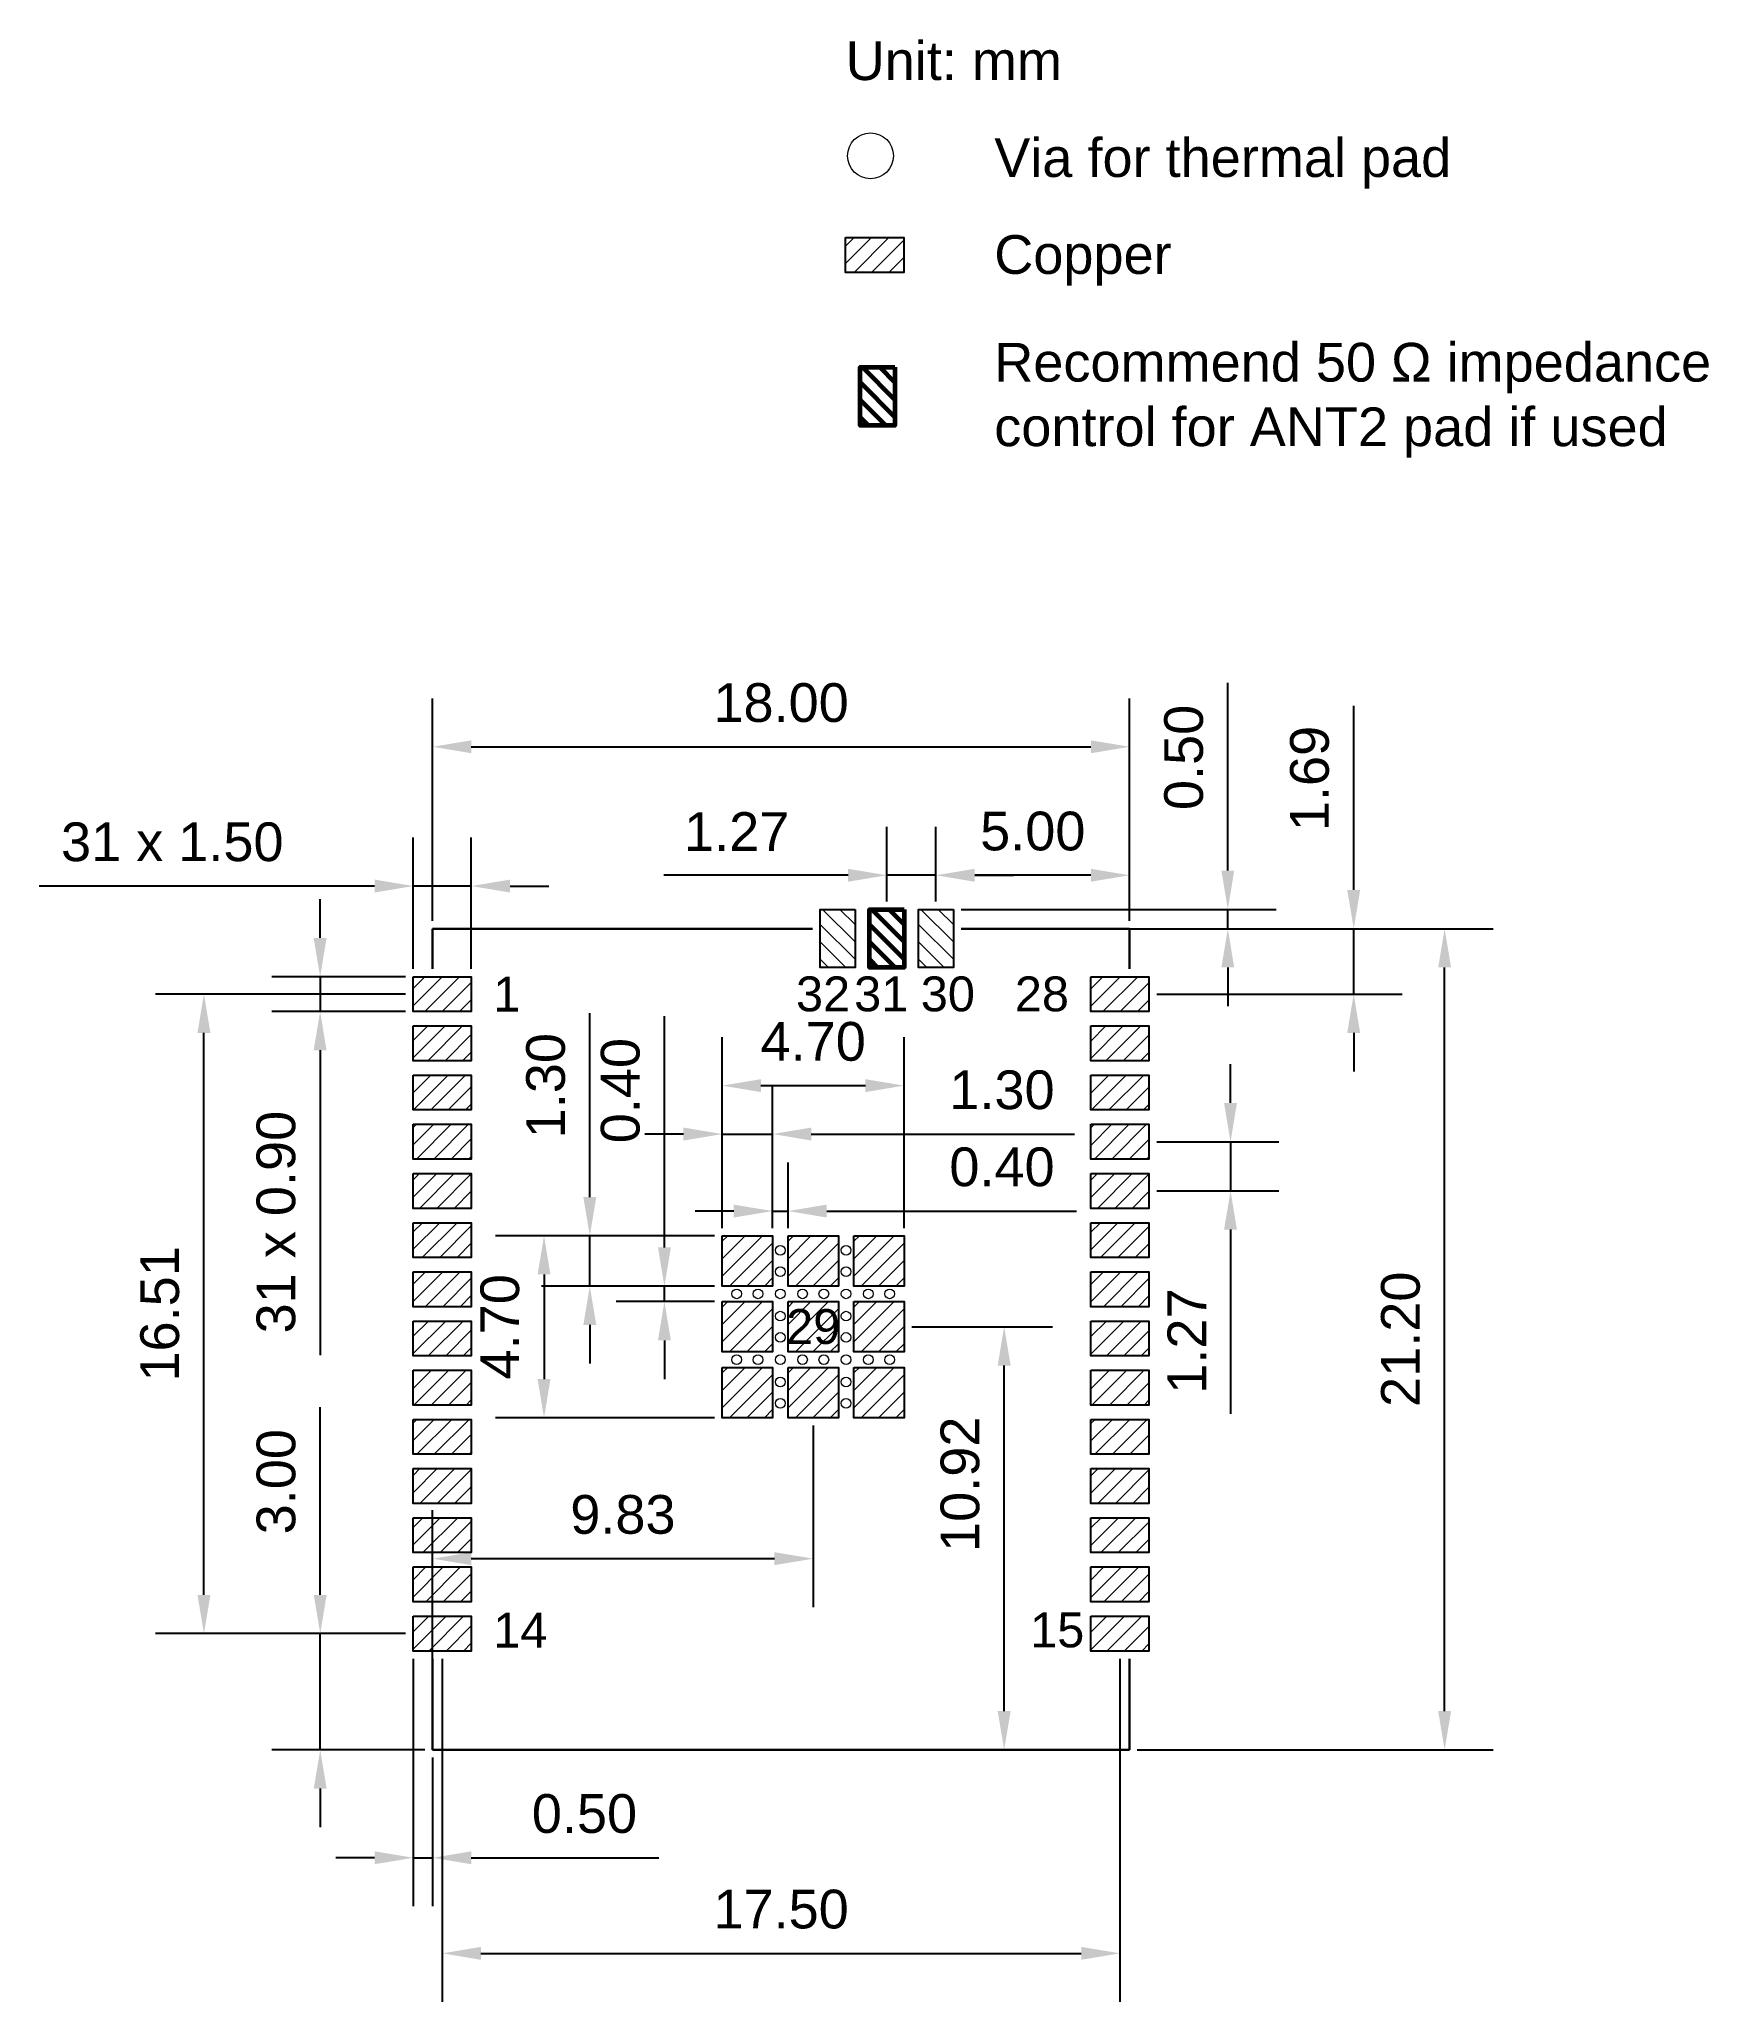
# Model space of a CAD drawing. Header units: millimetres. Extents: x 733.1 to 776.2, y -167.3 to -116.6.
import ezdxf

# ---------------------------------------------------------------- set-up
doc = ezdxf.new("R2010")
doc.units = ezdxf.units.MM
doc.layers.add('Outline', color=7, linetype='Continuous', lineweight=30)
doc.layers.add('细实线', color=7, linetype='Continuous', lineweight=15)
doc.layers.add('SOLDERMASKTOP_P', color=5, linetype='Continuous')
doc.styles.get("Standard").update_dxf_attribs({"font": 'arial.ttf'})
doc.dimstyles.new('ISO-25', dxfattribs={"dimtxt": 1, "dimasz": 1, "dimexe": 1.25, "dimexo": 0.2, "dimtad": 1, "dimzin": 1, "dimdsep": 46, "dimtxsty": 'Standard', "dimcen": 2.5, "dimadec": 0, "dimazin": 0, "dimtfac": 1, "dimtmove": 0, "dimatfit": 3, "dimfxl": 1, "dimarcsym": 0})

# ---------------------------------------------------------------- blocks, each defined once
blk = doc.blocks.new('*D835')
at = {"layer": 'Defpoints', "color": 0, "transparency": 16777216}
for p in [(761.781, -145.09), (761.781, -146.36), (763.888, -146.36)]:
    blk.add_point(p, dxfattribs=at)
at = {"layer": '细实线', "color": 0, "lineweight": -2, "transparency": 16777216}
for p, q in [((763.888, -144.09), (763.888, -143.09)), ((761.981, -145.09), (765.138, -145.09)), ((763.888, -145.09), (763.888, -146.36)), ((761.981, -146.36), (765.138, -146.36)), ((763.888, -147.36), (763.888, -152.114))]:
    blk.add_line(p, q, dxfattribs=at)
at = {"layer": '细实线', "color": 0, "transparency": 16777216}
for points in [[(763.721, -144.09), (764.054, -144.09), (763.888, -145.09)], [(763.721, -147.36), (764.054, -147.36), (763.888, -146.36)]]:
    blk.add_solid(points, dxfattribs=at)
at = {"layer": '细实线', "color": 0, "transparency": 16777216, "insert": (762.76, -150.237), "char_height": 1, "attachment_point": 5, "rotation": 90}
blk.add_mtext('1.27', dxfattribs=at)
blk = doc.blocks.new('*D836')
at = {"layer": 'Defpoints', "color": 0, "transparency": 16777216}
for p in [(744.281, -138.489), (742.781, -140.83), (744.281, -140.83)]:
    blk.add_point(p, dxfattribs=at)
at = {"layer": '细实线', "color": 0, "lineweight": -2, "transparency": 16777216}
for p, q in [((742.781, -140.63), (742.781, -137.239)), ((744.281, -140.63), (744.281, -137.239)), ((741.781, -138.489), (733.123, -138.489)), ((744.281, -138.489), (742.781, -138.489)), ((745.281, -138.489), (746.281, -138.489))]:
    blk.add_line(p, q, dxfattribs=at)
at = {"layer": '细实线', "color": 0, "transparency": 16777216}
for points in [[(741.781, -138.322), (741.781, -138.656), (742.781, -138.489)], [(745.281, -138.322), (745.281, -138.656), (744.281, -138.489)]]:
    blk.add_solid(points, dxfattribs=at)
at = {"layer": '细实线', "color": 0, "transparency": 16777216, "insert": (736.559, -137.353), "char_height": 1, "attachment_point": 5}
blk.add_mtext('31 x 1.50', dxfattribs=at)
blk = doc.blocks.new('*D837')
at = {"layer": 'Defpoints', "color": 0, "transparency": 16777216}
for p in [(742.781, -140.83), (740.377, -141.73), (742.781, -141.73)]:
    blk.add_point(p, dxfattribs=at)
at = {"layer": '细实线', "color": 0, "lineweight": -2, "transparency": 16777216}
for p, q in [((740.377, -139.83), (740.377, -138.83)), ((742.581, -140.83), (739.127, -140.83)), ((740.377, -140.83), (740.377, -141.73)), ((742.581, -141.73), (739.127, -141.73)), ((740.377, -142.73), (740.377, -150.602))]:
    blk.add_line(p, q, dxfattribs=at)
at = {"layer": '细实线', "color": 0, "transparency": 16777216}
for points in [[(740.21, -139.83), (740.543, -139.83), (740.377, -140.83)], [(740.21, -142.73), (740.543, -142.73), (740.377, -141.73)]]:
    blk.add_solid(points, dxfattribs=at)
at = {"layer": '细实线', "color": 0, "transparency": 16777216, "insert": (739.241, -147.166), "char_height": 1, "attachment_point": 5, "rotation": 90}
blk.add_mtext('31 x 0.90', dxfattribs=at)
blk = doc.blocks.new('*D838')
at = {"layer": 'Defpoints', "color": 0, "transparency": 16777216}
for p in [(740.379, -157.79), (742.781, -157.79), (743.281, -160.79)]:
    blk.add_point(p, dxfattribs=at)
at = {"layer": '细实线', "color": 0, "lineweight": -2, "transparency": 16777216}
for p, q in [((740.379, -156.79), (740.379, -151.947)), ((742.581, -157.79), (739.129, -157.79)), ((740.379, -160.79), (740.379, -157.79)), ((743.081, -160.79), (739.129, -160.79)), ((740.379, -161.79), (740.379, -162.79))]:
    blk.add_line(p, q, dxfattribs=at)
at = {"layer": '细实线', "color": 0, "transparency": 16777216}
for points in [[(740.212, -156.79), (740.545, -156.79), (740.379, -157.79)], [(740.212, -161.79), (740.545, -161.79), (740.379, -160.79)]]:
    blk.add_solid(points, dxfattribs=at)
at = {"layer": '细实线', "color": 0, "transparency": 16777216, "insert": (739.243, -153.868), "char_height": 1, "attachment_point": 5, "rotation": 90}
blk.add_mtext('3.00', dxfattribs=at)
blk = doc.blocks.new('*D839')
at = {"layer": 'Defpoints', "color": 0, "transparency": 16777216}
for p in [(737.376, -141.28), (742.781, -141.28), (742.781, -157.79)]:
    blk.add_point(p, dxfattribs=at)
at = {"layer": '细实线', "color": 0, "lineweight": -2, "transparency": 16777216}
for p, q in [((742.581, -141.28), (736.126, -141.28)), ((737.376, -156.79), (737.376, -142.28)), ((742.581, -157.79), (736.126, -157.79))]:
    blk.add_line(p, q, dxfattribs=at)
at = {"layer": '细实线', "color": 0, "transparency": 16777216}
for points in [[(737.209, -142.28), (737.543, -142.28), (737.376, -141.28)], [(737.209, -156.79), (737.543, -156.79), (737.376, -157.79)]]:
    blk.add_solid(points, dxfattribs=at)
at = {"layer": '细实线', "color": 0, "transparency": 16777216, "insert": (736.24, -149.535), "char_height": 1, "attachment_point": 5, "rotation": 90}
blk.add_mtext('16.51', dxfattribs=at)
blk = doc.blocks.new('*D840')
at = {"layer": 'Defpoints', "color": 0, "transparency": 16777216}
for p in [(743.531, -158.24), (761.031, -158.24), (761.031, -166.045)]:
    blk.add_point(p, dxfattribs=at)
at = {"layer": '细实线', "color": 0, "lineweight": -2, "transparency": 16777216}
for p, q in [((743.531, -158.44), (743.531, -167.295)), ((761.031, -158.44), (761.031, -167.295)), ((744.531, -166.045), (760.031, -166.045))]:
    blk.add_line(p, q, dxfattribs=at)
at = {"layer": '细实线', "color": 0, "transparency": 16777216}
for points in [[(744.531, -165.878), (744.531, -166.212), (743.531, -166.045)], [(760.031, -165.878), (760.031, -166.212), (761.031, -166.045)]]:
    blk.add_solid(points, dxfattribs=at)
at = {"layer": '细实线', "color": 0, "transparency": 16777216, "insert": (752.281, -164.909), "char_height": 1, "attachment_point": 5}
blk.add_mtext('17.50', dxfattribs=at)
blk = doc.blocks.new('*D841')
at = {"layer": 'Defpoints', "color": 0, "transparency": 16777216}
for p in [(752.06, -144.892), (750.76, -147.518), (752.06, -147.518)]:
    blk.add_point(p, dxfattribs=at)
at = {"layer": '细实线', "color": 0, "lineweight": -2, "transparency": 16777216}
for p, q in [((750.76, -147.318), (750.76, -143.642)), ((752.06, -147.318), (752.06, -143.642)), ((749.76, -144.892), (748.76, -144.892)), ((750.76, -144.892), (752.06, -144.892)), ((753.06, -144.892), (759.861, -144.892))]:
    blk.add_line(p, q, dxfattribs=at)
at = {"layer": '细实线', "color": 0, "transparency": 16777216}
for points in [[(749.76, -144.725), (749.76, -145.059), (750.76, -144.892)], [(753.06, -144.725), (753.06, -145.059), (752.06, -144.892)]]:
    blk.add_solid(points, dxfattribs=at)
at = {"layer": '细实线', "color": 0, "transparency": 16777216, "insert": (757.986, -143.756), "char_height": 1, "attachment_point": 5}
blk.add_mtext('1.30', dxfattribs=at)
blk = doc.blocks.new('*D842')
at = {"layer": 'Defpoints', "color": 0, "transparency": 16777216}
for p in [(752.46, -146.88), (752.06, -147.518), (752.46, -147.518)]:
    blk.add_point(p, dxfattribs=at)
at = {"layer": '细实线', "color": 0, "lineweight": -2, "transparency": 16777216}
for p, q in [((752.06, -147.318), (752.06, -145.63)), ((752.46, -147.318), (752.46, -145.63)), ((751.06, -146.88), (750.06, -146.88)), ((752.06, -146.88), (752.46, -146.88)), ((753.46, -146.88), (759.908, -146.88))]:
    blk.add_line(p, q, dxfattribs=at)
at = {"layer": '细实线', "color": 0, "transparency": 16777216}
for points in [[(751.06, -146.714), (751.06, -147.047), (752.06, -146.88)], [(753.46, -146.714), (753.46, -147.047), (752.46, -146.88)]]:
    blk.add_solid(points, dxfattribs=at)
at = {"layer": '细实线', "color": 0, "transparency": 16777216, "insert": (757.986, -145.745), "char_height": 1, "attachment_point": 5}
blk.add_mtext('0.40', dxfattribs=at)
blk = doc.blocks.new('*D843')
at = {"layer": 'Defpoints', "color": 0, "transparency": 16777216}
for p in [(755.46, -143.642), (750.76, -147.518), (755.46, -147.518)]:
    blk.add_point(p, dxfattribs=at)
at = {"layer": '细实线', "color": 0, "lineweight": -2, "transparency": 16777216}
for p, q in [((750.76, -147.318), (750.76, -142.392)), ((755.46, -147.318), (755.46, -142.392)), ((751.76, -143.642), (754.46, -143.642))]:
    blk.add_line(p, q, dxfattribs=at)
at = {"layer": '细实线', "color": 0, "transparency": 16777216}
for points in [[(751.76, -143.475), (751.76, -143.809), (750.76, -143.642)], [(754.46, -143.475), (754.46, -143.809), (755.46, -143.642)]]:
    blk.add_solid(points, dxfattribs=at)
at = {"layer": '细实线', "color": 0, "transparency": 16777216, "insert": (753.11, -142.506), "char_height": 1, "attachment_point": 5}
blk.add_mtext('4.70', dxfattribs=at)
blk = doc.blocks.new('*D844')
at = {"layer": 'Defpoints', "color": 0, "transparency": 16777216}
for p in [(750.76, -147.518), (746.159, -152.218), (750.76, -152.218)]:
    blk.add_point(p, dxfattribs=at)
at = {"layer": '细实线', "color": 0, "lineweight": -2, "transparency": 16777216}
for p, q in [((750.56, -147.518), (744.909, -147.518)), ((746.159, -148.518), (746.159, -151.218)), ((750.56, -152.218), (744.909, -152.218))]:
    blk.add_line(p, q, dxfattribs=at)
at = {"layer": '细实线', "color": 0, "transparency": 16777216}
for points in [[(745.992, -148.518), (746.326, -148.518), (746.159, -147.518)], [(745.992, -151.218), (746.326, -151.218), (746.159, -152.218)]]:
    blk.add_solid(points, dxfattribs=at)
at = {"layer": '细实线', "color": 0, "transparency": 16777216, "insert": (745.023, -149.868), "char_height": 1, "attachment_point": 5, "rotation": 90}
blk.add_mtext('4.70', dxfattribs=at)
blk = doc.blocks.new('*D845')
at = {"layer": 'Defpoints', "color": 0, "transparency": 16777216}
for p in [(750.76, -147.518), (747.341, -148.818), (750.76, -148.818)]:
    blk.add_point(p, dxfattribs=at)
at = {"layer": '细实线', "color": 0, "lineweight": -2, "transparency": 16777216}
for p, q in [((747.341, -146.518), (747.341, -141.768)), ((750.56, -147.518), (746.091, -147.518)), ((747.341, -148.818), (747.341, -147.518)), ((750.56, -148.818), (746.091, -148.818)), ((747.341, -149.818), (747.341, -150.818))]:
    blk.add_line(p, q, dxfattribs=at)
at = {"layer": '细实线', "color": 0, "transparency": 16777216}
for points in [[(747.174, -146.518), (747.508, -146.518), (747.341, -147.518)], [(747.174, -149.818), (747.508, -149.818), (747.341, -148.818)]]:
    blk.add_solid(points, dxfattribs=at)
at = {"layer": '细实线', "color": 0, "transparency": 16777216, "insert": (746.205, -143.643), "char_height": 1, "attachment_point": 5, "rotation": 90}
blk.add_mtext('1.30', dxfattribs=at)
blk = doc.blocks.new('*D846')
at = {"layer": 'Defpoints', "color": 0, "transparency": 16777216}
for p in [(761.281, -134.893), (743.281, -139.59), (761.281, -139.59)]:
    blk.add_point(p, dxfattribs=at)
at = {"layer": '细实线', "color": 0, "lineweight": -2, "transparency": 16777216}
for p, q in [((743.281, -139.39), (743.281, -133.643)), ((761.281, -139.39), (761.281, -133.643)), ((744.281, -134.893), (760.281, -134.893))]:
    blk.add_line(p, q, dxfattribs=at)
at = {"layer": '细实线', "color": 0, "transparency": 16777216}
for points in [[(744.281, -134.726), (744.281, -135.06), (743.281, -134.893)], [(760.281, -134.726), (760.281, -135.06), (761.281, -134.893)]]:
    blk.add_solid(points, dxfattribs=at)
at = {"layer": '细实线', "color": 0, "transparency": 16777216, "insert": (752.281, -133.758), "char_height": 1, "attachment_point": 5}
blk.add_mtext('18.00', dxfattribs=at)
blk = doc.blocks.new('*D834')
at = {"layer": 'Defpoints', "color": 0, "transparency": 16777216}
for p in [(742.781, -158.24), (743.281, -160.79), (743.281, -163.578)]:
    blk.add_point(p, dxfattribs=at)
at = {"layer": '细实线', "color": 0, "lineweight": -2, "transparency": 16777216}
for p, q in [((742.781, -158.44), (742.781, -164.828)), ((743.281, -160.99), (743.281, -164.828)), ((741.781, -163.578), (740.781, -163.578)), ((742.781, -163.578), (743.281, -163.578)), ((744.281, -163.578), (749.125, -163.578))]:
    blk.add_line(p, q, dxfattribs=at)
at = {"layer": '细实线', "color": 0, "transparency": 16777216}
for points in [[(741.781, -163.411), (741.781, -163.744), (742.781, -163.578)], [(744.281, -163.411), (744.281, -163.744), (743.281, -163.578)]]:
    blk.add_solid(points, dxfattribs=at)
at = {"layer": '细实线', "color": 0, "transparency": 16777216, "insert": (747.203, -162.442), "char_height": 1, "attachment_point": 5}
blk.add_mtext('0.50', dxfattribs=at)
blk = doc.blocks.new('*D847')
at = {"layer": 'Defpoints', "color": 0, "transparency": 16777216}
for p in [(753.11, -152.218), (753.11, -155.855), (743.281, -160.79)]:
    blk.add_point(p, dxfattribs=at)
at = {"layer": '细实线', "color": 0, "lineweight": -2, "transparency": 16777216}
for p, q in [((753.11, -152.418), (753.11, -157.105)), ((743.281, -160.59), (743.281, -154.605)), ((744.281, -155.855), (752.11, -155.855))]:
    blk.add_line(p, q, dxfattribs=at)
at = {"layer": '细实线', "color": 0, "transparency": 16777216}
for points in [[(744.281, -155.688), (744.281, -156.022), (743.281, -155.855)], [(752.11, -155.688), (752.11, -156.022), (753.11, -155.855)]]:
    blk.add_solid(points, dxfattribs=at)
at = {"layer": '细实线', "color": 0, "transparency": 16777216, "insert": (748.196, -154.719), "char_height": 1, "attachment_point": 5}
blk.add_mtext('9.83', dxfattribs=at)
blk = doc.blocks.new('*D848')
at = {"layer": 'Defpoints', "color": 0, "transparency": 16777216}
for p in [(755.46, -149.868), (758.042, -149.868), (761.281, -160.79)]:
    blk.add_point(p, dxfattribs=at)
at = {"layer": '细实线', "color": 0, "lineweight": -2, "transparency": 16777216}
for p, q in [((755.66, -149.868), (759.292, -149.868)), ((758.042, -159.79), (758.042, -150.868)), ((761.081, -160.79), (756.792, -160.79))]:
    blk.add_line(p, q, dxfattribs=at)
at = {"layer": '细实线', "color": 0, "transparency": 16777216}
for points in [[(757.875, -150.868), (758.209, -150.868), (758.042, -149.868)], [(757.875, -159.79), (758.209, -159.79), (758.042, -160.79)]]:
    blk.add_solid(points, dxfattribs=at)
at = {"layer": '细实线', "color": 0, "transparency": 16777216, "insert": (756.906, -153.934), "char_height": 1, "attachment_point": 5, "rotation": 90}
blk.add_mtext('10.92', dxfattribs=at)
blk = doc.blocks.new('*D849')
at = {"layer": 'Defpoints', "color": 0, "transparency": 16777216}
for p in [(749.268, -148.818), (750.76, -148.818), (750.76, -149.218)]:
    blk.add_point(p, dxfattribs=at)
at = {"layer": '细实线', "color": 0, "lineweight": -2, "transparency": 16777216}
for p, q in [((749.268, -147.818), (749.268, -141.849)), ((750.56, -148.818), (748.018, -148.818)), ((749.268, -149.218), (749.268, -148.818)), ((750.56, -149.218), (748.018, -149.218)), ((749.268, -150.218), (749.268, -151.218))]:
    blk.add_line(p, q, dxfattribs=at)
at = {"layer": '细实线', "color": 0, "transparency": 16777216}
for points in [[(749.102, -147.818), (749.435, -147.818), (749.268, -148.818)], [(749.102, -150.218), (749.435, -150.218), (749.268, -149.218)]]:
    blk.add_solid(points, dxfattribs=at)
at = {"layer": '细实线', "color": 0, "transparency": 16777216, "insert": (748.133, -143.771), "char_height": 1, "attachment_point": 5, "rotation": 90}
blk.add_mtext('0.40', dxfattribs=at)
blk = doc.blocks.new('*D850')
at = {"layer": 'Defpoints', "color": 0, "transparency": 16777216}
for p in [(761.281, -139.59), (767.069, -139.59), (761.781, -141.28)]:
    blk.add_point(p, dxfattribs=at)
at = {"layer": '细实线', "color": 0, "lineweight": -2, "transparency": 16777216}
for p, q in [((767.069, -138.59), (767.069, -133.835)), ((761.481, -139.59), (768.319, -139.59)), ((767.069, -141.28), (767.069, -139.59)), ((761.981, -141.28), (768.319, -141.28)), ((767.069, -142.28), (767.069, -143.28))]:
    blk.add_line(p, q, dxfattribs=at)
at = {"layer": '细实线', "color": 0, "transparency": 16777216}
for points in [[(766.902, -138.59), (767.236, -138.59), (767.069, -139.59)], [(766.902, -142.28), (767.236, -142.28), (767.069, -141.28)]]:
    blk.add_solid(points, dxfattribs=at)
at = {"layer": '细实线', "color": 0, "transparency": 16777216, "insert": (765.933, -135.712), "char_height": 1, "attachment_point": 5, "rotation": 90}
blk.add_mtext('1.69', dxfattribs=at)
blk = doc.blocks.new('*D851')
at = {"layer": 'Defpoints', "color": 0, "transparency": 16777216}
for p in [(761.281, -139.59), (769.417, -139.59), (761.281, -160.79)]:
    blk.add_point(p, dxfattribs=at)
at = {"layer": '细实线', "color": 0, "lineweight": -2, "transparency": 16777216}
for p, q in [((761.481, -139.59), (770.667, -139.59)), ((769.417, -159.79), (769.417, -140.59)), ((761.481, -160.79), (770.667, -160.79))]:
    blk.add_line(p, q, dxfattribs=at)
at = {"layer": '细实线', "color": 0, "transparency": 16777216}
for points in [[(769.251, -140.59), (769.584, -140.59), (769.417, -139.59)], [(769.251, -159.79), (769.584, -159.79), (769.417, -160.79)]]:
    blk.add_solid(points, dxfattribs=at)
at = {"layer": '细实线', "color": 0, "transparency": 16777216, "insert": (768.282, -150.19), "char_height": 1, "attachment_point": 5, "rotation": 90}
blk.add_mtext('21.20', dxfattribs=at)
blk = doc.blocks.new('*D852')
at = {"layer": 'Defpoints', "color": 0, "transparency": 16777216}
for p in [(756.281, -138.21), (756.281, -139.09), (761.281, -139.59)]:
    blk.add_point(p, dxfattribs=at)
at = {"layer": '细实线', "color": 0, "lineweight": -2, "transparency": 16777216}
for p, q in [((756.281, -138.89), (756.281, -136.96)), ((761.281, -139.39), (761.281, -136.96)), ((760.281, -138.21), (757.281, -138.21))]:
    blk.add_line(p, q, dxfattribs=at)
at = {"layer": '细实线', "color": 0, "transparency": 16777216}
for points in [[(757.281, -138.044), (757.281, -138.377), (756.281, -138.21)], [(760.281, -138.044), (760.281, -138.377), (761.281, -138.21)]]:
    blk.add_solid(points, dxfattribs=at)
at = {"layer": '细实线', "color": 0, "transparency": 16777216, "insert": (758.781, -137.075), "char_height": 1, "attachment_point": 5}
blk.add_mtext('5.00', dxfattribs=at)
blk = doc.blocks.new('*D853')
at = {"layer": 'Defpoints', "color": 0, "transparency": 16777216}
for p in [(755.011, -138.21), (755.011, -139.09), (756.281, -139.09)]:
    blk.add_point(p, dxfattribs=at)
at = {"layer": '细实线', "color": 0, "lineweight": -2, "transparency": 16777216}
for p, q in [((755.011, -138.89), (755.011, -136.96)), ((756.281, -138.89), (756.281, -136.96)), ((754.011, -138.21), (749.257, -138.21)), ((756.281, -138.21), (755.011, -138.21)), ((757.281, -138.21), (758.281, -138.21))]:
    blk.add_line(p, q, dxfattribs=at)
at = {"layer": '细实线', "color": 0, "transparency": 16777216}
for points in [[(754.011, -138.044), (754.011, -138.377), (755.011, -138.21)], [(757.281, -138.044), (757.281, -138.377), (756.281, -138.21)]]:
    blk.add_solid(points, dxfattribs=at)
at = {"layer": '细实线', "color": 0, "transparency": 16777216, "insert": (751.134, -137.083), "char_height": 1, "attachment_point": 5}
blk.add_mtext('1.27', dxfattribs=at)
blk = doc.blocks.new('*D854')
at = {"layer": 'Defpoints', "color": 0, "transparency": 16777216}
for p in [(756.731, -139.09), (763.818, -139.09), (756.931, -139.59)]:
    blk.add_point(p, dxfattribs=at)
at = {"layer": '细实线', "color": 0, "lineweight": -2, "transparency": 16777216}
for p, q in [((763.818, -138.09), (763.818, -133.246)), ((756.931, -139.09), (765.068, -139.09)), ((763.818, -139.59), (763.818, -139.09)), ((757.131, -139.59), (765.068, -139.59)), ((763.818, -140.59), (763.818, -141.59))]:
    blk.add_line(p, q, dxfattribs=at)
at = {"layer": '细实线', "color": 0, "transparency": 16777216}
for points in [[(763.651, -138.09), (763.984, -138.09), (763.818, -139.09)], [(763.651, -140.59), (763.984, -140.59), (763.818, -139.59)]]:
    blk.add_solid(points, dxfattribs=at)
at = {"layer": '细实线', "color": 0, "transparency": 16777216, "insert": (762.682, -135.168), "char_height": 1, "attachment_point": 5, "rotation": 90}
blk.add_mtext('0.50', dxfattribs=at)

msp = doc.modelspace()

# ---------------------------------------------------------------- hatches: boundary and pattern name
at = {"layer": '细实线'}
h = msp.add_hatch(dxfattribs=at)
h.set_pattern_fill('ANSI31', color=5, scale=0.1)
h.set_pattern_definition([(45, (-62.99285, -138.31912), (-0.2245064, 0.2245064), [])])
h.paths.add_polyline_path([(755.448, -121.747), (753.948, -121.747), (753.948, -122.647), (755.448, -122.647)])
h = msp.add_hatch(dxfattribs=at)
h.set_pattern_fill('ANSI31', color=5, scale=0.1)
h.set_pattern_definition([(45, (431.0743, -190.30607), (-0.2245064, 0.2245064), [])])
h.paths.add_polyline_path([(750.76, -147.518), (750.76, -148.818), (752.06, -148.818), (752.06, -147.518)])
h = msp.add_hatch(dxfattribs=at)
h.set_pattern_fill('ANSI31', color=5, scale=0.1)
h.set_pattern_definition([(45, (432.7743, -190.30607), (-0.2245064, 0.2245064), [])])
h.paths.add_polyline_path([(752.46, -147.518), (752.46, -148.818), (753.76, -148.818), (753.76, -147.518)])
h = msp.add_hatch(dxfattribs=at)
h.set_pattern_fill('ANSI31', color=5, scale=0.1)
h.set_pattern_definition([(45, (434.4743, -190.30607), (-0.2245064, 0.2245064), [])])
h.paths.add_polyline_path([(754.16, -147.518), (754.16, -148.818), (755.46, -148.818), (755.46, -147.518)])
h = msp.add_hatch(dxfattribs=at)
h.set_pattern_fill('ANSI31', color=5, scale=0.1)
h.set_pattern_definition([(45, (431.0743, -192.00607), (-0.2245064, 0.2245064), [])])
h.paths.add_polyline_path([(750.76, -149.218), (750.76, -150.518), (752.06, -150.518), (752.06, -149.218)])
h = msp.add_hatch(dxfattribs=at)
h.set_pattern_fill('ANSI31', color=5, scale=0.1)
h.set_pattern_definition([(45, (432.7743, -192.00607), (-0.2245064, 0.2245064), [])])
h.paths.add_polyline_path([(752.46, -149.218), (752.46, -150.518), (753.76, -150.518), (753.76, -149.218)])
h = msp.add_hatch(dxfattribs=at)
h.set_pattern_fill('ANSI31', color=5, scale=0.1)
h.set_pattern_definition([(45, (434.4743, -192.00607), (-0.2245064, 0.2245064), [])])
h.paths.add_polyline_path([(754.16, -149.218), (754.16, -150.518), (755.46, -150.518), (755.46, -149.218)])
h = msp.add_hatch(dxfattribs=at)
h.set_pattern_fill('ANSI31', color=5, scale=0.1)
h.set_pattern_definition([(45, (431.0743, -193.70607), (-0.2245064, 0.2245064), [])])
h.paths.add_polyline_path([(750.76, -150.918), (750.76, -152.218), (752.06, -152.218), (752.06, -150.918)])
h = msp.add_hatch(dxfattribs=at)
h.set_pattern_fill('ANSI31', color=5, scale=0.1)
h.set_pattern_definition([(45, (432.7743, -193.70607), (-0.2245064, 0.2245064), [])])
h.paths.add_polyline_path([(752.46, -150.918), (752.46, -152.218), (753.76, -152.218), (753.76, -150.918)])
h = msp.add_hatch(dxfattribs=at)
h.set_pattern_fill('ANSI31', color=5, scale=0.1)
h.set_pattern_definition([(45, (434.4743, -193.70607), (-0.2245064, 0.2245064), [])])
h.paths.add_polyline_path([(754.16, -150.918), (754.16, -152.218), (755.46, -152.218), (755.46, -150.918)])

# ---------------------------------------------------------------- linework, layer by layer
at = {"layer": 'Outline'}
for p, q in [((743.281, -140.629), (743.281, -139.59)), ((743.281, -139.59), (753.091, -139.59)), ((756.931, -139.59), (761.281, -139.59)), ((761.281, -139.59), (761.281, -140.629)), ((743.281, -158.439), (743.281, -160.79)), ((761.281, -158.44), (761.281, -160.79)), ((743.281, -160.79), (761.281, -160.79))]:
    msp.add_line(p, q, dxfattribs=at)
at = {"layer": 'SOLDERMASKTOP_P'}
for points in [[(753.948, -121.747), (755.448, -121.747), (755.448, -122.647), (753.948, -122.647)], [(754.191, -139.09), (754.191, -140.59), (753.291, -140.59), (753.291, -139.09)], [(756.731, -139.09), (756.731, -140.59), (755.831, -140.59), (755.831, -139.09)], [(742.781, -140.83), (744.281, -140.83), (744.281, -141.73), (742.781, -141.73)], [(760.281, -140.83), (761.781, -140.83), (761.781, -141.73), (760.281, -141.73)], [(742.781, -142.1), (744.281, -142.1), (744.281, -143), (742.781, -143)], [(760.281, -142.1), (761.781, -142.1), (761.781, -143), (760.281, -143)], [(742.781, -143.37), (744.281, -143.37), (744.281, -144.27), (742.781, -144.27)], [(760.281, -143.37), (761.781, -143.37), (761.781, -144.27), (760.281, -144.27)], [(742.781, -144.64), (744.281, -144.64), (744.281, -145.54), (742.781, -145.54)], [(760.281, -144.64), (761.781, -144.64), (761.781, -145.54), (760.281, -145.54)], [(742.781, -145.91), (744.281, -145.91), (744.281, -146.81), (742.781, -146.81)], [(760.281, -145.91), (761.781, -145.91), (761.781, -146.81), (760.281, -146.81)], [(742.781, -147.18), (744.281, -147.18), (744.281, -148.08), (742.781, -148.08)], [(760.281, -147.18), (761.781, -147.18), (761.781, -148.08), (760.281, -148.08)], [(742.781, -148.45), (744.281, -148.45), (744.281, -149.35), (742.781, -149.35)], [(760.281, -148.45), (761.781, -148.45), (761.781, -149.35), (760.281, -149.35)], [(742.781, -149.72), (744.281, -149.72), (744.281, -150.62), (742.781, -150.62)], [(760.281, -149.72), (761.781, -149.72), (761.781, -150.62), (760.281, -150.62)], [(742.781, -150.99), (744.281, -150.99), (744.281, -151.89), (742.781, -151.89)], [(760.281, -150.99), (761.781, -150.99), (761.781, -151.89), (760.281, -151.89)], [(742.781, -152.26), (744.281, -152.26), (744.281, -153.16), (742.781, -153.16)], [(760.281, -152.26), (761.781, -152.26), (761.781, -153.16), (760.281, -153.16)], [(742.781, -153.53), (744.281, -153.53), (744.281, -154.43), (742.781, -154.43)], [(760.281, -153.53), (761.781, -153.53), (761.781, -154.43), (760.281, -154.43)], [(742.781, -154.8), (744.281, -154.8), (744.281, -155.7), (742.781, -155.7)], [(760.281, -154.8), (761.781, -154.8), (761.781, -155.7), (760.281, -155.7)], [(742.781, -156.07), (744.281, -156.07), (744.281, -156.97), (742.781, -156.97)], [(760.281, -156.07), (761.781, -156.07), (761.781, -156.97), (760.281, -156.97)], [(742.781, -157.34), (744.281, -157.34), (744.281, -158.24), (742.781, -158.24)], [(760.281, -157.34), (761.781, -157.34), (761.781, -158.24), (760.281, -158.24)]]:
    msp.add_lwpolyline(points, close=True, dxfattribs=at)
at = {"layer": 'SOLDERMASKTOP_P', "color": 5, "lineweight": 60}
for points in [[(755.222, -125.095), (755.222, -126.595), (754.322, -126.595), (754.322, -125.095)], [(755.461, -139.09), (755.461, -140.59), (754.561, -140.59), (754.561, -139.09)]]:
    msp.add_lwpolyline(points, close=True, dxfattribs=at)
at = {"layer": 'SOLDERMASKTOP_P', "color": 5, "ltscale": 0.03}
for points in [[(750.76, -147.518), (752.06, -147.518), (752.06, -148.818), (750.76, -148.818)], [(752.46, -147.518), (753.76, -147.518), (753.76, -148.818), (752.46, -148.818)], [(754.16, -147.518), (755.46, -147.518), (755.46, -148.818), (754.16, -148.818)], [(750.76, -149.218), (752.06, -149.218), (752.06, -150.518), (750.76, -150.518)], [(752.46, -149.218), (753.76, -149.218), (753.76, -150.518), (752.46, -150.518)], [(754.16, -149.218), (755.46, -149.218), (755.46, -150.518), (754.16, -150.518)], [(750.76, -150.918), (752.06, -150.918), (752.06, -152.218), (750.76, -152.218)], [(752.46, -150.918), (753.76, -150.918), (753.76, -152.218), (752.46, -152.218)], [(754.16, -150.918), (755.46, -150.918), (755.46, -152.218), (754.16, -152.218)]]:
    msp.add_lwpolyline(points, close=True, dxfattribs=at)
at = {"layer": '细实线', "color": 5, "linetype": 'Continuous', "lineweight": 60}
for p, q in [((754.383, -125.095), (755.222, -125.934)), ((754.832, -125.095), (755.222, -125.485)), ((754.322, -125.483), (755.222, -126.383)), ((754.322, -125.932), (754.985, -126.595)), ((754.322, -126.381), (754.536, -126.595)), ((754.622, -139.09), (755.461, -139.929)), ((755.071, -139.09), (755.461, -139.48)), ((754.561, -139.478), (755.461, -140.378)), ((754.561, -139.927), (755.224, -140.59)), ((754.561, -140.376), (754.775, -140.59))]:
    msp.add_line(p, q, dxfattribs=at)
at = {"layer": '细实线', "color": 5, "linetype": 'Continuous'}
for p, q in [((753.352, -139.09), (754.191, -139.929)), ((753.801, -139.09), (754.191, -139.48)), ((755.892, -139.09), (756.731, -139.929)), ((756.341, -139.09), (756.731, -139.48)), ((753.291, -139.478), (754.191, -140.378)), ((755.831, -139.478), (756.731, -140.378)), ((753.291, -139.927), (753.954, -140.59)), ((755.831, -139.927), (756.494, -140.59)), ((742.781, -141.131), (743.082, -140.83)), ((742.781, -141.58), (743.531, -140.83)), ((743.08, -141.73), (743.98, -140.83)), ((753.291, -140.376), (753.505, -140.59)), ((755.831, -140.376), (756.045, -140.59)), ((760.281, -141.143), (760.593, -140.83)), ((760.281, -141.592), (761.042, -140.83)), ((760.591, -141.73), (761.491, -140.83)), ((743.529, -141.73), (744.281, -140.978)), ((761.04, -141.73), (761.781, -140.99)), ((743.978, -141.73), (744.281, -141.427)), ((761.489, -141.73), (761.781, -141.439)), ((742.781, -142.478), (743.159, -142.1)), ((742.781, -142.927), (743.608, -142.1)), ((743.157, -143), (744.057, -142.1)), ((743.606, -143), (744.281, -142.325)), ((760.281, -142.49), (760.67, -142.1)), ((760.281, -142.939), (761.119, -142.1)), ((760.668, -143), (761.568, -142.1)), ((761.117, -143), (761.781, -142.337)), ((744.055, -143), (744.281, -142.774)), ((761.566, -143), (761.781, -142.786)), ((742.781, -143.376), (742.787, -143.37)), ((742.781, -143.825), (743.236, -143.37)), ((742.785, -144.27), (743.685, -143.37)), ((743.234, -144.27), (744.134, -143.37)), ((760.281, -143.388), (760.298, -143.37)), ((760.281, -143.837), (760.747, -143.37)), ((760.296, -144.27), (761.196, -143.37)), ((760.745, -144.27), (761.645, -143.37)), ((743.683, -144.27), (744.281, -143.672)), ((761.194, -144.27), (761.781, -143.684)), ((744.132, -144.27), (744.281, -144.121)), ((761.643, -144.27), (761.781, -144.133)), ((742.781, -144.723), (742.864, -144.64)), ((742.781, -145.172), (743.313, -144.64)), ((742.862, -145.54), (743.762, -144.64)), ((743.311, -145.54), (744.211, -144.64)), ((760.281, -144.735), (760.375, -144.64)), ((760.281, -145.184), (760.824, -144.64)), ((760.373, -145.54), (761.273, -144.64)), ((760.822, -145.54), (761.722, -144.64)), ((743.76, -145.54), (744.281, -145.019)), ((761.271, -145.54), (761.781, -145.031)), ((742.781, -146.07), (742.941, -145.91)), ((742.781, -146.519), (743.39, -145.91)), ((742.939, -146.81), (743.839, -145.91)), ((743.388, -146.81), (744.281, -145.917)), ((744.209, -145.54), (744.281, -145.468)), ((760.281, -146.082), (760.452, -145.91)), ((760.281, -146.531), (760.901, -145.91)), ((760.45, -146.81), (761.35, -145.91)), ((761.72, -145.54), (761.781, -145.48)), ((743.837, -146.81), (744.281, -146.366)), ((760.899, -146.81), (761.781, -145.929)), ((761.348, -146.81), (761.781, -146.378)), ((742.781, -147.417), (743.018, -147.18)), ((742.781, -147.866), (743.467, -147.18)), ((743.016, -148.08), (743.916, -147.18)), ((743.465, -148.08), (744.281, -147.264)), ((760.281, -147.429), (760.529, -147.18)), ((760.281, -147.878), (760.978, -147.18)), ((760.527, -148.08), (761.427, -147.18)), ((760.976, -148.08), (761.781, -147.276)), ((743.914, -148.08), (744.281, -147.713)), ((761.426, -148.08), (761.781, -147.725)), ((742.781, -148.764), (743.095, -148.45)), ((742.781, -149.213), (743.544, -148.45)), ((743.093, -149.35), (743.993, -148.45)), ((760.281, -148.776), (760.606, -148.45)), ((760.281, -149.225), (761.056, -148.45)), ((760.605, -149.35), (761.505, -148.45)), ((743.542, -149.35), (744.281, -148.611)), ((761.054, -149.35), (761.781, -148.623)), ((743.991, -149.35), (744.281, -149.06)), ((761.503, -149.35), (761.781, -149.072)), ((742.781, -150.111), (743.172, -149.72)), ((742.781, -150.56), (743.621, -149.72)), ((743.17, -150.62), (744.07, -149.72)), ((743.619, -150.62), (744.281, -149.958)), ((760.281, -150.123), (760.684, -149.72)), ((760.281, -150.572), (761.133, -149.72)), ((760.682, -150.62), (761.582, -149.72)), ((761.131, -150.62), (761.781, -149.97)), ((744.068, -150.62), (744.281, -150.408)), ((761.58, -150.62), (761.781, -150.419)), ((742.781, -151.009), (742.8, -150.99)), ((742.781, -151.458), (743.249, -150.99)), ((742.798, -151.89), (743.698, -150.99)), ((743.247, -151.89), (744.147, -150.99)), ((760.281, -151.021), (760.312, -150.99)), ((760.281, -151.47), (760.761, -150.99)), ((760.31, -151.89), (761.21, -150.99)), ((760.759, -151.89), (761.659, -150.99)), ((743.696, -151.89), (744.281, -151.306)), ((761.208, -151.89), (761.781, -151.317)), ((744.145, -151.89), (744.281, -151.755)), ((761.657, -151.89), (761.781, -151.766)), ((742.781, -152.357), (742.877, -152.26)), ((742.781, -152.806), (743.326, -152.26)), ((742.875, -153.16), (743.775, -152.26)), ((743.324, -153.16), (744.224, -152.26)), ((760.281, -152.368), (760.389, -152.26)), ((760.281, -152.817), (760.838, -152.26)), ((760.387, -153.16), (761.287, -152.26)), ((760.836, -153.16), (761.736, -152.26)), ((743.773, -153.16), (744.281, -152.653)), ((761.285, -153.16), (761.781, -152.664)), ((744.222, -153.16), (744.281, -153.102)), ((761.734, -153.16), (761.781, -153.113)), ((742.781, -153.704), (742.954, -153.53)), ((742.781, -154.153), (743.403, -153.53)), ((742.952, -154.43), (743.852, -153.53)), ((743.401, -154.43), (744.281, -153.551)), ((743.85, -154.43), (744.281, -154)), ((760.281, -153.715), (760.466, -153.53)), ((760.281, -154.164), (760.915, -153.53)), ((760.464, -154.43), (761.364, -153.53)), ((760.913, -154.43), (761.781, -153.562)), ((761.362, -154.43), (761.781, -154.011)), ((742.781, -155.051), (743.031, -154.8)), ((742.781, -155.5), (743.48, -154.8)), ((743.029, -155.7), (743.929, -154.8)), ((743.478, -155.7), (744.281, -154.898)), ((760.281, -155.062), (760.543, -154.8)), ((760.281, -155.511), (760.992, -154.8)), ((760.541, -155.7), (761.441, -154.8)), ((760.99, -155.7), (761.781, -154.909)), ((743.927, -155.7), (744.281, -155.347)), ((761.439, -155.7), (761.781, -155.358)), ((742.781, -156.398), (743.108, -156.07)), ((742.781, -156.847), (743.557, -156.07)), ((743.106, -156.97), (744.006, -156.07)), ((743.555, -156.97), (744.281, -156.245)), ((760.281, -156.409), (760.62, -156.07)), ((760.281, -156.858), (761.069, -156.07)), ((760.618, -156.97), (761.518, -156.07)), ((761.067, -156.97), (761.781, -156.256)), ((744.004, -156.97), (744.281, -156.694)), ((761.516, -156.97), (761.781, -156.705)), ((742.781, -157.745), (743.185, -157.34)), ((742.781, -158.194), (743.634, -157.34)), ((743.183, -158.24), (744.083, -157.34)), ((760.281, -157.756), (760.697, -157.34)), ((760.281, -158.205), (761.146, -157.34)), ((760.695, -158.24), (761.595, -157.34)), ((743.632, -158.24), (744.281, -157.592)), ((744.081, -158.24), (744.281, -158.041)), ((761.144, -158.24), (761.781, -157.603)), ((761.593, -158.24), (761.781, -158.052))]:
    msp.add_line(p, q, dxfattribs=at)
at = {"layer": '细实线', "color": 1}
for centre, radius in [((754.59, -119.635), 0.592), ((752.26, -147.893), 0.125), ((753.96, -147.893), 0.125), ((752.26, -148.443), 0.125), ((753.96, -148.443), 0.125), ((751.135, -149.018), 0.125), ((751.685, -149.018), 0.125), ((752.26, -149.018), 0.125), ((752.835, -149.018), 0.125), ((753.385, -149.018), 0.125), ((753.96, -149.018), 0.125), ((754.535, -149.018), 0.125), ((755.085, -149.018), 0.125), ((752.26, -149.593), 0.125), ((753.96, -149.593), 0.125), ((752.26, -150.143), 0.125), ((753.96, -150.143), 0.125), ((751.135, -150.718), 0.125), ((751.685, -150.718), 0.125), ((752.26, -150.718), 0.125), ((752.835, -150.718), 0.125), ((753.385, -150.718), 0.125), ((753.96, -150.718), 0.125), ((754.535, -150.718), 0.125), ((755.085, -150.718), 0.125), ((752.26, -151.293), 0.125), ((753.96, -151.293), 0.125), ((752.26, -151.843), 0.125), ((753.96, -151.843), 0.125)]:
    msp.add_circle(centre, radius, dxfattribs=at)

# ---------------------------------------------------------------- texts
at = {"layer": '细实线'}
for s, width, insert, char_height, attachment_point in [('Unit: mm', 17.86094, (753.948, -116.679), 1, 1), ('Via for thermal pad', 22.61063, (757.786, -119.181), 1, 1), ('Copper', 17.86094, (757.786, -121.683), 1, 1), ('Recommend 50 Ω impedance control for ANT2 pad if used', 18.73764, (757.786, -124.464), 1, 1), ('{\\C6;1}', 2.73337, (744.846, -141.279), 0.9, 4), ('{\\C6;32}', 2.73337, (754.064, -141.279), 0.9, 6), ('{\\C6;31}', 2.73337, (755.565, -141.279), 0.9, 6), ('{\\C6;30}', 2.73337, (757.287, -141.279), 0.9, 6), ('{\\C6;28}', 2.73337, (759.716, -141.279), 0.9, 6), ('{\\C6;29}', 2.73337, (753.11, -149.868), 0.9, 5), ('{\\C6;14}', 2.73337, (744.846, -157.701), 0.9, 4), ('{\\C6;15}', 2.73337, (758.713, -157.701), 0.9, 4)]:
    msp.add_mtext_dynamic_manual_height_columns(s, width=width, gutter_width=12.5, heights=[0], dxfattribs=dict(at, insert=insert, char_height=char_height, attachment_point=attachment_point))

# ---------------------------------------------------------------- dimensions: what is measured, and where the dimension line sits
for base, p1, p2, picture, middle in [((761.281, -134.893), (743.281, -139.59), (761.281, -139.59), '*D846', (752.281, -133.758)), ((755.011, -138.21), (756.281, -139.09), (755.011, -139.09), '*D853', (751.134, -137.083)), ((756.281, -138.21), (761.281, -139.59), (756.281, -139.09), '*D852', (758.781, -137.075)), ((753.11, -155.855), (743.281, -160.79), (753.11, -152.218), '*D847', (748.196, -154.719)), ((743.281, -163.578), (742.781, -158.24), (743.281, -160.79), '*D834', (747.203, -162.442)), ((761.031, -166.045), (743.531, -158.24), (761.031, -158.24), '*D840', (752.281, -164.909))]:
    dim = msp.add_linear_dim(base=base, p1=p1, p2=p2, dimstyle='ISO-25', dxfattribs=at)
    dim.commit()
    dim.dimension.update_dxf_attribs({"geometry": picture, "text_midpoint": middle})
for base, p1, p2, picture, middle in [((763.818, -139.09), (756.931, -139.59), (756.731, -139.09), '*D854', (762.682, -135.168)), ((769.417, -139.59), (761.281, -160.79), (761.281, -139.59), '*D851', (768.282, -150.19)), ((737.376, -141.28), (742.781, -157.79), (742.781, -141.28), '*D839', (736.24, -149.535)), ((763.888, -146.36), (761.781, -145.09), (761.781, -146.36), '*D835', (762.76, -150.237)), ((740.379, -157.79), (743.281, -160.79), (742.781, -157.79), '*D838', (739.243, -153.868))]:
    dim = msp.add_linear_dim(base=base, p1=p1, p2=p2, angle=90, dimstyle='ISO-25', dxfattribs=at)
    dim.commit()
    dim.dimension.update_dxf_attribs({"geometry": picture, "text_midpoint": middle})
for base, p1, p2, picture, middle in [((767.069, -139.59), (761.781, -141.28), (761.281, -139.59), '*D850', (767.069, -135.712)), ((747.341, -148.818), (750.76, -147.518), (750.76, -148.818), '*D845', (747.341, -143.643)), ((749.268, -148.818), (750.76, -149.218), (750.76, -148.818), '*D849', (749.268, -143.771)), ((746.159, -152.218), (750.76, -147.518), (750.76, -152.218), '*D844', (746.159, -149.868)), ((758.042, -149.868), (761.281, -160.79), (755.46, -149.868), '*D848', (758.042, -153.934))]:
    dim = msp.add_linear_dim(base=base, p1=p1, p2=p2, angle=90, dimstyle='ISO-25', dxfattribs=at)
    dim.commit()
    dim.dimension.update_dxf_attribs({"geometry": picture, "text_midpoint": middle, "dimtype": 160})
dim = msp.add_linear_dim(base=(744.281, -138.489), p1=(742.781, -140.83), p2=(744.281, -140.83), dimstyle='ISO-25', override={"dimpost": '31 x <>'}, dxfattribs=at)
dim.commit()
dim.dimension.update_dxf_attribs({"geometry": '*D836', "text_midpoint": (736.559, -138.489), "dimtype": 160})
dim = msp.add_linear_dim(base=(740.377, -141.73), p1=(742.781, -140.83), p2=(742.781, -141.73), angle=90, dimstyle='ISO-25', override={"dimpost": '31 x <>'}, dxfattribs=at)
dim.commit()
dim.dimension.update_dxf_attribs({"geometry": '*D837', "text_midpoint": (739.241, -147.166)})
for base, p1, p2, picture, middle in [((755.46, -143.642), (750.76, -147.518), (755.46, -147.518), '*D843', (753.11, -143.642)), ((752.06, -144.892), (750.76, -147.518), (752.06, -147.518), '*D841', (757.986, -144.892)), ((752.46, -146.88), (752.06, -147.518), (752.46, -147.518), '*D842', (757.986, -146.88))]:
    dim = msp.add_linear_dim(base=base, p1=p1, p2=p2, dimstyle='ISO-25', dxfattribs=at)
    dim.commit()
    dim.dimension.update_dxf_attribs({"geometry": picture, "text_midpoint": middle, "dimtype": 160})

doc.saveas('drawing.dxf')
